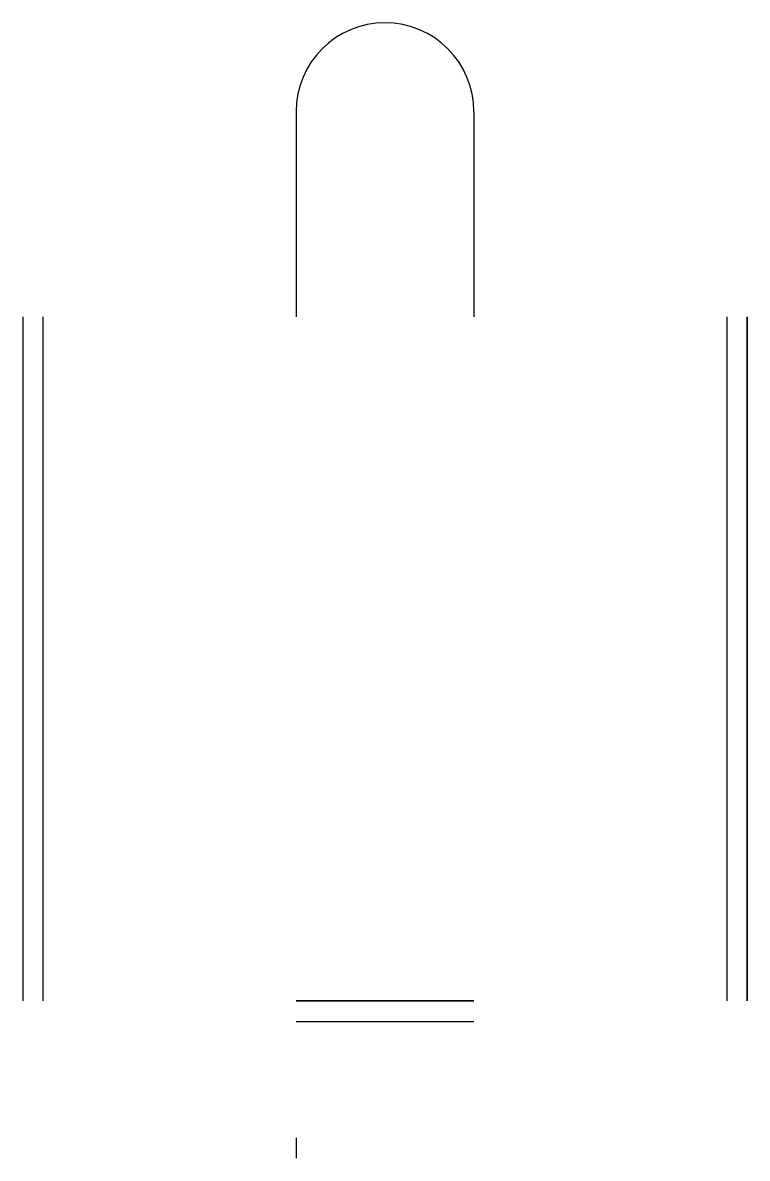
# Model space of a CAD drawing. Header units: millimetres. Extents: x 197 to 303, y 179 to 345.
import ezdxf

# ---------------------------------------------------------------- set-up
doc = ezdxf.new("R2010")
doc.units = ezdxf.units.MM

msp = doc.modelspace()

# ---------------------------------------------------------------- linework, layer by layer
for p, q in [((236.81, 331.69), (236.81, 301.69)), ((262.81, 331.69), (262.81, 301.69)), ((196.81, 301.69, 3), (196.81, 201.69, 3)), ((199.81, 201.69, 3), (199.81, 301.69, 3)), ((299.81, 301.69, 3), (299.81, 201.69, 3)), ((262.81, 201.69), (236.81, 201.69)), ((236.81, 198.69), (262.81, 198.69)), ((236.81, 181.69, 23), (236.81, 178.69, 23))]:
    msp.add_line(p, q)
at = {"extrusion": (0, -1, 6.12323e-17)}
for p, q in [((236.81, 201.69, -30), (236.81, 201.69)), ((262.81, 201.69, -30), (262.81, 201.69))]:
    msp.add_line(p, q, dxfattribs=at)
msp.add_polyline3d([(302.81, 301.69, 33), (302.81, 201.69, 33), (302.81, 201.69, 3), (302.81, 301.69, 3)])
msp.add_arc((249.81, 331.69), 13, 0, 180)
msp.add_arc((249.81, -30, -201.69), 13, 180, 0, dxfattribs=at)

doc.saveas('drawing.dxf')
